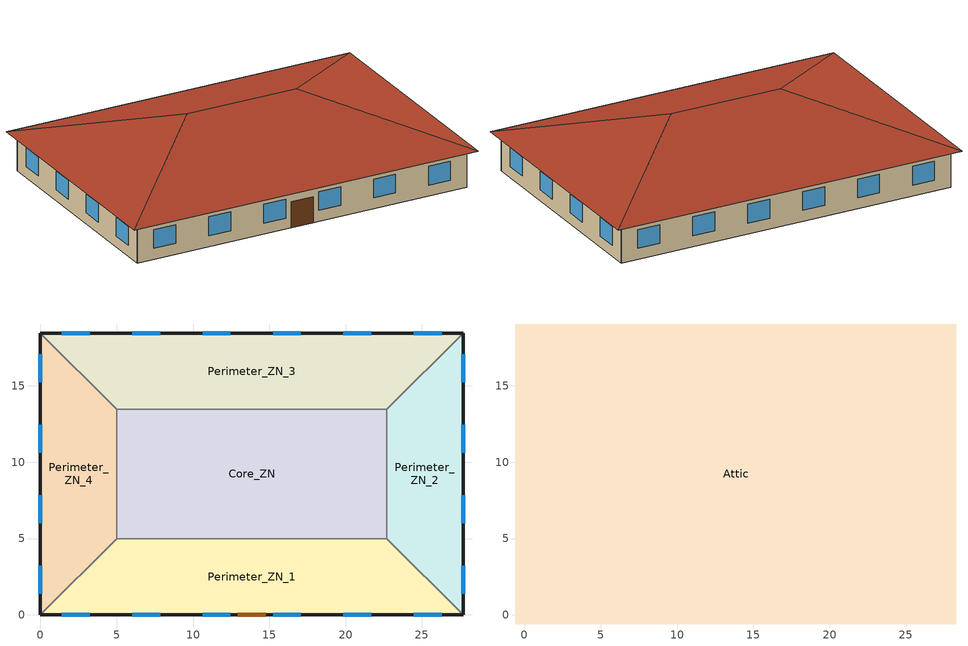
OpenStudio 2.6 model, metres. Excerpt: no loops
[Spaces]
Perimeter_ZN_1
 floor ground: 22.69,5 27.69,0 0,0 5,5 z0
 wall outside: 0,0 27.69,0 z0:3.05
 wall to Perimeter_ZN_4: 5,5 0,0 z0:3.05
 wall to Core_ZN: 22.69,5 5,5 z0:3.05
 wall to Perimeter_ZN_2: 27.69,0 22.69,5 z0:3.05
 window: 1.39,0 3.22,0 / 19.85,0 21.68,0 / 15.24,0 17.07,0 / 6.01,0 7.84,0 / 10.62,0 12.45,0 / 24.47,0 26.3,0 z0.9:2.42
 door: 12.93,0 14.76,0 z0:2.13
Perimeter_ZN_2
 floor ground: 27.69,18.46 27.69,0 22.69,5 22.69,13.46 z0
 wall outside: 27.69,0 27.69,18.46 z0:3.05
 wall to Perimeter_ZN_3: 27.69,18.46 22.69,13.46 z0:3.05
 wall to Core_ZN: 22.69,13.46 22.69,5 z0:3.05
 window: 27.69,1.39 27.69,3.22 / 27.69,10.62 27.69,12.45 / 27.69,15.24 27.69,17.07 / 27.69,6.01 27.69,7.84 z0.9:2.42
Perimeter_ZN_3
 floor ground: 27.69,18.46 22.69,13.46 5,13.46 0,18.46 z0
 wall outside: 27.69,18.46 0,18.46 z0:3.05
 wall to Core_ZN: 5,13.46 22.69,13.46 z0:3.05
 wall to Perimeter_ZN_4: 0,18.46 5,13.46 z0:3.05
 window: 21.68,18.46 19.85,18.46 / 7.84,18.46 6.01,18.46 / 17.07,18.46 15.24,18.46 / 12.45,18.46 10.62,18.46 / 26.3,18.46 24.47,18.46 / 3.22,18.46 1.39,18.46 z0.9:2.42
Perimeter_ZN_4
 floor ground: 0,18.46 5,13.46 5,5 0,0 z0
 wall outside: 0,18.46 0,0 z0:3.05
 wall to Core_ZN: 5,5 5,13.46 z0:3.05
 window: 0,3.22 0,1.39 / 0,12.45 0,10.62 / 0,7.84 0,6.01 / 0,17.07 0,15.24 z0.9:2.42
Core_ZN
 floor ground: 22.69,13.46 22.69,5 5,5 5,13.46 z0
Attic
 floor outside: 28.29,19.06 27.69,18.46 0,18.46 -0.6,19.06 z3.05; -0.6,19.06 0,18.46 0,0 -0.6,-0.6 z3.05; 28.29,19.06 28.29,-0.6 27.69,0 27.69,18.46 z3.05; 27.69,0 28.29,-0.6 -0.6,-0.6 0,0 z3.05
 floor to Perimeter_ZN_4: 0,18.46 5,13.46 5,5 0,0 z3.05
 floor to Perimeter_ZN_1: 22.69,5 27.69,0 0,0 5,5 z3.05
 floor to Perimeter_ZN_2: 27.69,18.46 27.69,0 22.69,5 22.69,13.46 z3.05
 floor to Core_ZN: 22.69,13.46 22.69,5 5,5 5,13.46 z3.05
 floor to Perimeter_ZN_3: 27.69,18.46 22.69,13.46 5,13.46 0,18.46 z3.05
 roof outside: 18.46,9.23,6.33 28.29,-0.6,3.05 28.29,19.06,3.05; 18.46,9.23,6.33 28.29,19.06,3.05 -0.6,19.06,3.05 9.23,9.23,6.33; 9.23,9.23,6.33 -0.6,-0.6,3.05 28.29,-0.6,3.05 18.46,9.23,6.33; 9.23,9.23,6.33 -0.6,19.06,3.05 -0.6,-0.6,3.05
[MaterialProperty:GlazingSpectralData] Wavelength 1 {micron}=0.3; Transmittance 1=0; Front Reflectance 1=0.04; Back Reflectance 1=0.04; Wavelength 2 {micron}=0.305; Transmittance 2=0; Front Reflectance 2=0.04; Back Reflectance 2=0.04; Wavelength 3 {micron}=0.31; Transmittance 3=0; Front Reflectance 3=0.04; Back Reflectance 3=0.04; Wavelength 4 {micron}=0.315; Transmittance 4=0; Front Reflectance 4=0.04; Back Reflectance 4=0.04; Wavelength 5 {micron}=0.32; Transmittance 5=0; Front Reflectance 5=0.04; Back Reflectance 5=0.04; Wavelength 6 {micron}=0.325; Front Reflectance 6=0.04; Back Reflectance 6=0.04; Wavelength 7 {micron}=0.33; Front Reflectance 7=0.04; Back Reflectance 7=0.04; Wavelength 8 {micron}=0.335; Front Reflectance 8=0.04; Back Reflectance 8=0.04; Wavelength 9 {micron}=0.34; Front Reflectance 9=0.04; Back Reflectance 9=0.04; Wavelength 10 {micron}=0.345; Front Reflectance 10=0.04; Back Reflectance 10=0.04; Wavelength 11 {micron}=0.35; Front Reflectance 11=0.04; Back Reflectance 11=0.04; Wavelength 12 {micron}=0.355; Front Reflectance 12=0.04; Back Reflectance 12=0.04; Wavelength 13 {micron}=0.36; Wavelength 14 {micron}=0.365; Wavelength 15 {micron}=0.37; Wavelength 16 {micron}=0.375; Wavelength 17 {micron}=0.38; Wavelength 18 {micron}=0.385; Wavelength 19 {micron}=0.39; Wavelength 20 {micron}=0.395; Wavelength 21 {micron}=0.4; Wavelength 22 {micron}=0.405; Wavelength 23 {micron}=0.41; Wavelength 24 {micron}=0.415; Wavelength 25 {micron}=0.42; Wavelength 26 {micron}=0.425; Wavelength 27 {micron}=0.43; Wavelength 28 {micron}=0.435; Wavelength 29 {micron}=0.44; Wavelength 30 {micron}=0.445; Wavelength 31 {micron}=0.45; Wavelength 32 {micron}=0.455; Wavelength 33 {micron}=0.46; Wavelength 34 {micron}=0.465; Wavelength 35 {micron}=0.47; Wavelength 36 {micron}=0.475; Wavelength 37 {micron}=0.48; Wavelength 38 {micron}=0.485; Wavelength 39 {micron}=0.49; Wavelength 40 {micron}=0.495; Wavelength 41 {micron}=0.5; Wavelength 42 {micron}=0.505; Wavelength 43 {micron}=0.51; Wavelength 44 {micron}=0.515; Wavelength 45 {micron}=0.52; Wavelength 46 {micron}=0.525; Wavelength 47 {micron}=0.53; Wavelength 48 {micron}=0.535; Wavelength 49 {micron}=0.54; Wavelength 50 {micron}=0.545; Wavelength 51 {micron}=0.55; Wavelength 52 {micron}=0.555; Wavelength 53 {micron}=0.56; Wavelength 54 {micron}=0.565; Wavelength 55 {micron}=0.57; Wavelength 56 {micron}=0.575; Wavelength 57 {micron}=0.58; Wavelength 58 {micron}=0.585; Wavelength 59 {micron}=0.59; Wavelength 60 {micron}=0.595; Wavelength 61 {micron}=0.6; Wavelength 62 {micron}=0.605; Wavelength 63 {micron}=0.61; Wavelength 64 {micron}=0.615; Wavelength 65 {micron}=0.62; Wavelength 66 {micron}=0.625; Wavelength 67 {micron}=0.63; Wavelength 68 {micron}=0.635; Wavelength 69 {micron}=0.64; Wavelength 70 {micron}=0.645; Wavelength 71 {micron}=0.65; Wavelength 72 {micron}=0.655; Wavelength 73 {micron}=0.66; Wavelength 74 {micron}=0.665; Wavelength 75 {micron}=0.67; Wavelength 76 {micron}=0.675; Wavelength 77 {micron}=0.68; Wavelength 78 {micron}=0.685; Wavelength 79 {micron}=0.69; Wavelength 80 {micron}=0.695; Wavelength 81 {micron}=0.7; Wavelength 82 {micron}=0.705; Wavelength 83 {micron}=0.71; Wavelength 84 {micron}=0.715; Wavelength 85 {micron}=0.72; Wavelength 86 {micron}=0.725; Wavelength 87 {micron}=0.73; Wavelength 88 {micron}=0.735; Wavelength 89 {micron}=0.74; Wavelength 90 {micron}=0.745; Wavelength 91 {micron}=0.75; Wavelength 92 {micron}=0.755; Wavelength 93 {micron}=0.76; Wavelength 94 {micron}=0.765; Wavelength 95 {micron}=0.77; Wavelength 96 {micron}=0.775; Wavelength 97 {micron}=0.78; Wavelength 98 {micron}=0.785; Wavelength 99 {micron}=0.79; Wavelength 100 {micron}=0.795; Wavelength 101 {micron}=0.8; Wavelength 102 {micron}=0.805; Wavelength 103 {micron}=0.81; Wavelength 104 {micron}=0.815; Wavelength 105 {micron}=0.82; Wavelength 106 {micron}=0.825; Wavelength 107 {micron}=0.83; Wavelength 108 {micron}=0.835; Wavelength 109 {micron}=0.84; Wavelength 110 {micron}=0.845; Wavelength 111 {micron}=0.85; Wavelength 112 {micron}=0.855; Wavelength 113 {micron}=0.86; Wavelength 114 {micron}=0.865; Wavelength 115 {micron}=0.87; Wavelength 116 {micron}=0.875; Wavelength 117 {micron}=0.88; Wavelength 118 {micron}=0.885; Wavelength 119 {micron}=0.89; Wavelength 120 {micron}=0.895; Wavelength 121 {micron}=0.9; Wavelength 122 {micron}=0.905; Wavelength 123 {micron}=0.91; Wavelength 124 {micron}=0.915; Wavelength 125 {micron}=0.92; Wavelength 126 {micron}=0.925; Wavelength 127 {micron}=0.93; Wavelength 128 {micron}=0.935; Wavelength 129 {micron}=0.94; Wavelength 130 {micron}=0.945; Wavelength 131 {micron}=0.95; Wavelength 132 {micron}=0.955; Wavelength 133 {micron}=0.96; Wavelength 134 {micron}=0.965; Wavelength 135 {micron}=0.97; Wavelength 136 {micron}=0.975; Wavelength 137 {micron}=0.98; Wavelength 138 {micron}=0.985; Wavelength 139 {micron}=0.99; Wavelength 140 {micron}=0.995; Wavelength 141 {micron}=1; Wavelength 142 {micron}=1.005; Wavelength 143 {micron}=1.01; Wavelength 144 {micron}=1.015; Wavelength 145 {micron}=1.02; Wavelength 146 {micron}=1.025; Wavelength 147 {micron}=1.03; Wavelength 148 {micron}=1.035; Wavelength 149 {micron}=1.04; Wavelength 150 {micron}=1.045; Wavelength 151 {micron}=1.05; Wavelength 152 {micron}=1.055; Wavelength 153 {micron}=1.06; Wavelength 154 {micron}=1.065; Wavelength 155 {micron}=1.07; Wavelength 156 {micron}=1.075; Wavelength 157 {micron}=1.08; Wavelength 158 {micron}=1.085; Wavelength 159 {micron}=1.09; Wavelength 160 {micron}=1.095; Wavelength 161 {micron}=1.1; Wavelength 162 {micron}=1.105; Wavelength 163 {micron}=1.11; Wavelength 164 {micron}=1.115; Wavelength 165 {micron}=1.12; Wavelength 166 {micron}=1.125; Wavelength 167 {micron}=1.13; Wavelength 168 {micron}=1.135; Wavelength 169 {micron}=1.14; Wavelength 170 {micron}=1.145; Transmittance 170=0.637; Front Reflectance 170=0.065; Back Reflectance 170=0.065; Wavelength 171 {micron}=1.15; Transmittance 171=0.634; Front Reflectance 171=0.065; Back Reflectance 171=0.065; Wavelength 172 {micron}=1.155; Transmittance 172=0.632; Front Reflectance 172=0.065; Back Reflectance 172=0.065; Wavelength 173 {micron}=1.16; Transmittance 173=0.632; Front Reflectance 173=0.065; Back Reflectance 173=0.065; Wavelength 174 {micron}=1.165; Transmittance 174=0.631; Front Reflectance 174=0.065; Back Reflectance 174=0.065; Wavelength 175 {micron}=1.17; Transmittance 175=0.627; Front Reflectance 175=0.065; Back Reflectance 175=0.065; Wavelength 176 {micron}=1.175; Transmittance 176=0.624; Front Reflectance 176=0.065; Back Reflectance 176=0.065; Wavelength 177 {micron}=1.18; Transmittance 177=0.618; Front Reflectance 177=0.065; Back Reflectance 177=0.065; Wavelength 178 {micron}=1.185; Transmittance 178=0.611; Front Reflectance 178=0.064; Back Reflectance 178=0.064; Wavelength 179 {micron}=1.19; Transmittance 179=0.601; Front Reflectance 179=0.064; Back Reflectance 179=0.064; Wavelength 180 {micron}=1.195; Transmittance 180=0.6; Front Reflectance 180=0.064; Back Reflectance 180=0.064; Wavelength 181 {micron}=1.2; Transmittance 181=0.605; Front Reflectance 181=0.064; Back Reflectance 181=0.064; Wavelength 182 {micron}=1.205; Transmittance 182=0.611; Front Reflectance 182=0.064; Back Reflectance 182=0.064; Wavelength 183 {micron}=1.21; Transmittance 183=0.619; Front Reflectance 183=0.065; Back Reflectance 183=0.065; Wavelength 184 {micron}=1.215; Transmittance 184=0.625; Front Reflectance 184=0.065; Back Reflectance 184=0.065; Wavelength 185 {micron}=1.22; Transmittance 185=0.634; Front Reflectance 185=0.065; Back Reflectance 185=0.065; Wavelength 186 {micron}=1.225; Transmittance 186=0.64; Front Reflectance 186=0.066; Back Reflectance 186=0.066; Wavelength 187 {micron}=1.23; Transmittance 187=0.644; Front Reflectance 187=0.066; Back Reflectance 187=0.066; Wavelength 188 {micron}=1.235; Transmittance 188=0.647; Front Reflectance 188=0.066; Back Reflectance 188=0.066; Wavelength 189 {micron}=1.24; Transmittance 189=0.65; Front Reflectance 189=0.066; Back Reflectance 189=0.066; Wavelength 190 {micron}=1.245; Transmittance 190=0.653; Front Reflectance 190=0.066; Back Reflectance 190=0.066; Wavelength 191 {micron}=1.25; Transmittance 191=0.656; Front Reflectance 191=0.066; Back Reflectance 191=0.066; Wavelength 192 {micron}=1.255; Transmittance 192=0.658; Front Reflectance 192=0.066; Back Reflectance 192=0.066; Wavelength 193 {micron}=1.26; Transmittance 193=0.661; Front Reflectance 193=0.066; Back Reflectance 193=0.066; Wavelength 194 {micron}=1.265; Transmittance 194=0.662; Front Reflectance 194=0.066; Back Reflectance 194=0.066; Wavelength 195 {micron}=1.27; Transmittance 195=0.667; Front Reflectance 195=0.067; Back Reflectance 195=0.067; Wavelength 196 {micron}=1.275; Transmittance 196=0.668; Front Reflectance 196=0.067; Back Reflectance 196=0.067; Wavelength 197 {micron}=1.28; Transmittance 197=0.671; Front Reflectance 197=0.067; Back Reflectance 197=0.067; Wavelength 198 {micron}=1.285; Transmittance 198=0.675; Front Reflectance 198=0.067; Back Reflectance 198=0.067; Wavelength 199 {micron}=1.29; Transmittance 199=0.678; Front Reflectance 199=0.067; Back Reflectance 199=0.067; Wavelength 200 {micron}=1.295; Transmittance 200=0.679; Front Reflectance 200=0.067; Back Reflectance 200=0.067; Wavelength 201 {micron}=1.3; Transmittance 201=0.682; Front Reflectance 201=0.067; Back Reflectance 201=0.067; Wavelength 202 {micron}=1.305; Transmittance 202=0.684; Front Reflectance 202=0.067; Back Reflectance 202=0.067; Wavelength 203 {micron}=1.31; Transmittance 203=0.687; Front Reflectance 203=0.067; Back Reflectance 203=0.067; Wavelength 204 {micron}=1.315; Transmittance 204=0.689; Front Reflectance 204=0.068; Back Reflectance 204=0.068; Wavelength 205 {micron}=1.32; Transmittance 205=0.692; Front Reflectance 205=0.068; Back Reflectance 205=0.068; Wavelength 206 {micron}=1.325; Transmittance 206=0.693; Front Reflectance 206=0.068; Back Reflectance 206=0.068; Wavelength 207 {micron}=1.33; Transmittance 207=0.695; Front Reflectance 207=0.068; Back Reflectance 207=0.068; Wavelength 208 {micron}=1.335; Transmittance 208=0.697; Front Reflectance 208=0.068; Back Reflectance 208=0.068; Wavelength 209 {micron}=1.34; Transmittance 209=0.698; Front Reflectance 209=0.068; Back Reflectance 209=0.068; Wavelength 210 {micron}=1.345; Transmittance 210=0.698; Front Reflectance 210=0.068; Back Reflectance 210=0.068; Wavelength 211 {micron}=1.35; Transmittance 211=0.698; Front Reflectance 211=0.068; Back Reflectance 211=0.068; Wavelength 212 {micron}=1.355; Transmittance 212=0.695; Front Reflectance 212=0.068; Back Reflectance 212=0.068; Wavelength 213 {micron}=1.36; Transmittance 213=0.692; Front Reflectance 213=0.068; Back Reflectance 213=0.068; Wavelength 214 {micron}=1.365; Transmittance 214=0.692; Front Reflectance 214=0.068; Back Reflectance 214=0.068; Wavelength 215 {micron}=1.37; Transmittance 215=0.687; Front Reflectance 215=0.067; Back Reflectance 215=0.067; Wavelength 216 {micron}=1.375; Transmittance 216=0.682; Front Reflectance 216=0.067; Back Reflectance 216=0.067; Wavelength 217 {micron}=1.38; Transmittance 217=0.676; Front Reflectance 217=0.067; Back Reflectance 217=0.067; Wavelength 218 {micron}=1.385; Transmittance 218=0.678; Front Reflectance 218=0.067; Back Reflectance 218=0.067; Wavelength 219 {micron}=1.39; Transmittance 219=0.676; Front Reflectance 219=0.067; Back Reflectance 219=0.067; Wavelength 220 {micron}=1.395; Transmittance 220=0.675; Front Reflectance 220=0.067; Back Reflectance 220=0.067; Wavelength 221 {micron}=1.4; Transmittance 221=0.676; Front Reflectance 221=0.067; Back Reflectance 221=0.067; Wavelength 222 {micron}=1.405; Transmittance 222=0.675; Front Reflectance 222=0.067; Back Reflectance 222=0.067; Wavelength 223 {micron}=1.41; Transmittance 223=0.671; Front Reflectance 223=0.067; Back Reflectance 223=0.067; Wavelength 224 {micron}=1.415; Transmittance 224=0.67; Front Reflectance 224=0.067; Back Reflectance 224=0.067; Wavelength 225 {micron}=1.42; Transmittance 225=0.673; Front Reflectance 225=0.067; Back Reflectance 225=0.067; Wavelength 226 {micron}=1.425; Transmittance 226=0.671; Front Reflectance 226=0.067; Back Reflectance 226=0.067; Wavelength 227 {micron}=1.43; Transmittance 227=0.668; Front Reflectance 227=0.067; Back Reflectance 227=0.067; Wavelength 228 {micron}=1.435; Transmittance 228=0.67; Front Reflectance 228=0.067; Back Reflectance 228=0.067; Wavelength 229 {micron}=1.44; Transmittance 229=0.67; Front Reflectance 229=0.067; Back Reflectance 229=0.067; Wavelength 230 {micron}=1.445; Transmittance 230=0.668; Front Reflectance 230=0.067; Back Reflectance 230=0.067; Wavelength 231 {micron}=1.45; Transmittance 231=0.67; Front Reflectance 231=0.067; Back Reflectance 231=0.067; Wavelength 232 {micron}=1.455; Transmittance 232=0.67; Front Reflectance 232=0.067; Back Reflectance 232=0.067; Wavelength 233 {micron}=1.46; Transmittance 233=0.673; Front Reflectance 233=0.067; Back Reflectance 233=0.067; Wavelength 234 {micron}=1.465; Transmittance 234=0.676; Front Reflectance 234=0.067; Back Reflectance 234=0.067; Wavelength 235 {micron}=1.47; Transmittance 235=0.681; Front Reflectance 235=0.067; Back Reflectance 235=0.067; Wavelength 236 {micron}=1.475; Transmittance 236=0.684; Front Reflectance 236=0.067; Back Reflectance 236=0.067; Wavelength 237 {micron}=1.48; Transmittance 237=0.689; Front Reflectance 237=0.068; Back Reflectance 237=0.068; Wavelength 238 {micron}=1.485; Transmittance 238=0.69; Front Reflectance 238=0.068; Back Reflectance 238=0.068; Wavelength 239 {micron}=1.49; Transmittance 239=0.695; Front Reflectance 239=0.068; Back Reflectance 239=0.068; Wavelength 240 {micron}=1.495; Transmittance 240=0.698; Front Reflectance 240=0.068; Back Reflectance 240=0.068; Wavelength 241 {micron}=1.5; Transmittance 241=0.703; Front Reflectance 241=0.068; Back Reflectance 241=0.068; Wavelength 242 {micron}=1.505; Transmittance 242=0.706; Front Reflectance 242=0.068; Back Reflectance 242=0.068; Wavelength 243 {micron}=1.51; Transmittance 243=0.711; Front Reflectance 243=0.068; Back Reflectance 243=0.068; Wavelength 244 {micron}=1.515; Transmittance 244=0.714; Front Reflectance 244=0.069; Back Reflectance 244=0.069; Wavelength 245 {micron}=1.52; Transmittance 245=0.718; Front Reflectance 245=0.069; Back Reflectance 245=0.069; Wavelength 246 {micron}=1.525; Transmittance 246=0.719; Front Reflectance 246=0.069; Back Reflectance 246=0.069; Wavelength 247 {micron}=1.53; Transmittance 247=0.724; Front Reflectance 247=0.069; Back Reflectance 247=0.069; Wavelength 248 {micron}=1.535; Transmittance 248=0.724; Front Reflectance 248=0.069; Back Reflectance 248=0.069; Wavelength 249 {micron}=1.54; Transmittance 249=0.728; Front Reflectance 249=0.069; Back Reflectance 249=0.069; Wavelength 250 {micron}=1.545; Transmittance 250=0.728; Front Reflectance 250=0.069; Back Reflectance 250=0.069; Wavelength 251 {micron}=1.55; Transmittance 251=0.728; Front Reflectance 251=0.069; Back Reflectance 251=0.069; Wavelength 252 {micron}=1.555; Transmittance 252=0.728; Front Reflectance 252=0.069; Back Reflectance 252=0.069; Wavelength 253 {micron}=1.56; Transmittance 253=0.728; Front Reflectance 253=0.069; Back Reflectance 253=0.069; Wavelength 254 {micron}=1.565; Transmittance 254=0.728; Front Reflectance 254=0.069; Back Reflectance 254=0.069; Wavelength 255 {micron}=1.57; Transmittance 255=0.728; Front Reflectance 255=0.069; Back Reflectance 255=0.069; Wavelength 256 {micron}=1.575; Transmittance 256=0.728; Front Reflectance 256=0.069; Back Reflectance 256=0.069; Wavelength 257 {micron}=1.58; Transmittance 257=0.729; Front Reflectance 257=0.069; Back Reflectance 257=0.069; Wavelength 258 {micron}=1.585; Transmittance 258=0.731; Front Reflectance 258=0.069; Back Reflectance 258=0.069; Wavelength 259 {micron}=1.59; Transmittance 259=0.733; Front Reflectance 259=0.069; Back Reflectance 259=0.069; Wavelength 260 {micron}=1.595; Transmittance 260=0.735; Front Reflectance 260=0.069; Back Reflectance 260=0.069; Wavelength 261 {micron}=1.6; Transmittance 261=0.736; Front Reflectance 261=0.069; Back Reflectance 261=0.069; Wavelength 262 {micron}=1.605; Transmittance 262=0.738; Front Reflectance 262=0.07; Back Reflectance 262=0.07; Wavelength 263 {micron}=1.61; Transmittance 263=0.74; Front Reflectance 263=0.07; Back Reflectance 263=0.07; Wavelength 264 {micron}=1.615; Transmittance 264=0.741; Front Reflectance 264=0.07; Back Reflectance 264=0.07; Wavelength 265 {micron}=1.62; Transmittance 265=0.741; Front Reflectance 265=0.07; Back Reflectance 265=0.07; Wavelength 266 {micron}=1.625; Transmittance 266=0.741; Front Reflectance 266=0.07; Back Reflectance 266=0.07; Wavelength 267 {micron}=1.63; Transmittance 267=0.741; Front Reflectance 267=0.07; Back Reflectance 267=0.07; Wavelength 268 {micron}=1.635; Transmittance 268=0.741; Front Reflectance 268=0.07; Back Reflectance 268=0.07; Wavelength 269 {micron}=1.64; Transmittance 269=0.741; Front Reflectance 269=0.07; Back Reflectance 269=0.07; Wavelength 270 {micron}=1.645; Transmittance 270=0.743; Front Reflectance 270=0.07; Back Reflectance 270=0.07; Wavelength 271 {micron}=1.65; Transmittance 271=0.741; Front Reflectance 271=0.07; Back Reflectance 271=0.07; Wavelength 272 {micron}=1.655; Transmittance 272=0.74; Front Reflectance 272=0.07; Back Reflectance 272=0.07; Wavelength 273 {micron}=1.66; Transmittance 273=0.736; Front Reflectance 273=0.069; Back Reflectance 273=0.069; Wavelength 274 {micron}=1.665; Transmittance 274=0.735; Front Reflectance 274=0.069; Back Reflectance 274=0.069; Wavelength 275 {micron}=1.67; Transmittance 275=0.724; Front Reflectance 275=0.069; Back Reflectance 275=0.069; Wavelength 276 {micron}=1.675; Transmittance 276=0.716; Front Reflectance 276=0.069; Back Reflectance 276=0.069; Wavelength 277 {micron}=1.68; Transmittance 277=0.698; Front Reflectance 277=0.068; Back Reflectance 277=0.068; Wavelength 278 {micron}=1.685; Transmittance 278=0.673; Front Reflectance 278=0.067; Back Reflectance 278=0.067; Wavelength 279 {micron}=1.69; Transmittance 279=0.608; Front Reflectance 279=0.064; Back Reflectance 279=0.064; Wavelength 280 {micron}=1.695; Transmittance 280=0.574; Front Reflectance 280=0.063; Back Reflectance 280=0.063; Wavelength 281 {micron}=1.7; Transmittance 281=0.521; Front Reflectance 281=0.061; Back Reflectance 281=0.061; Wavelength 282 {micron}=1.705; Transmittance 282=0.493; Front Reflectance 282=0.06; Back Reflectance 282=0.06; Wavelength 283 {micron}=1.71; Transmittance 283=0.499; Front Reflectance 283=0.06; Back Reflectance 283=0.06; Wavelength 284 {micron}=1.715; Transmittance 284=0.507; Front Reflectance 284=0.06; Back Reflectance 284=0.06; Wavelength 285 {micron}=1.72; Transmittance 285=0.512; Front Reflectance 285=0.06; Back Reflectance 285=0.06; Wavelength 286 {micron}=1.725; Transmittance 286=0.526; Front Reflectance 286=0.061; Back Reflectance 286=0.061; Wavelength 287 {micron}=1.73; Transmittance 287=0.548; Front Reflectance 287=0.062; Back Reflectance 287=0.062; Wavelength 288 {micron}=1.735; Transmittance 288=0.546; Front Reflectance 288=0.062; Back Reflectance 288=0.062; Wavelength 289 {micron}=1.74; Transmittance 289=0.533; Front Reflectance 289=0.061; Back Reflectance 289=0.061; Wavelength 290 {micron}=1.745; Transmittance 290=0.527; Front Reflectance 290=0.061; Back Reflectance 290=0.061; Wavelength 291 {micron}=1.75; Transmittance 291=0.522; Front Reflectance 291=0.061; Back Reflectance 291=0.061; Wavelength 292 {micron}=1.755; Transmittance 292=0.53; Front Reflectance 292=0.061; Back Reflectance 292=0.061; Wavelength 293 {micron}=1.76; Transmittance 293=0.552; Front Reflectance 293=0.062; Back Reflectance 293=0.062; Wavelength 294 {micron}=1.765; Transmittance 294=0.568; Front Reflectance 294=0.063; Back Reflectance 294=0.063; Wavelength 295 {micron}=1.77; Transmittance 295=0.589; Front Reflectance 295=0.064; Back Reflectance 295=0.064; Wavelength 296 {micron}=1.775; Transmittance 296=0.6; Front Reflectance 296=0.064; Back Reflectance 296=0.064; Wavelength 297 {micron}=1.78; Transmittance 297=0.619; Front Reflectance 297=0.065; Back Reflectance 297=0.065; Wavelength 298 {micron}=1.785; Transmittance 298=0.625; Front Reflectance 298=0.065; Back Reflectance 298=0.065; Wavelength 299 {micron}=1.79; Transmittance 299=0.63; Front Reflectance 299=0.065; Back Reflectance 299=0.065; Wavelength 300 {micron}=1.795; Transmittance 300=0.632; Front Reflectance 300=0.065; Back Reflectance 300=0.065; Wavelength 301 {micron}=1.8; Transmittance 301=0.635; Front Reflectance 301=0.065; Back Reflectance 301=0.065; Wavelength 302 {micron}=1.805; Transmittance 302=0.637; Front Reflectance 302=0.065; Back Reflectance 302=0.065; Wavelength 303 {micron}=1.81; Transmittance 303=0.638; Front Reflectance 303=0.066; Back Reflectance 303=0.066; Wavelength 304 {micron}=1.815; Transmittance 304=0.638; Front Reflectance 304=0.066; Back Reflectance 304=0.066; Wavelength 305 {micron}=1.82; Transmittance 305=0.638; Front Reflectance 305=0.066; Back Reflectance 305=0.066; Wavelength 306 {micron}=1.825; Transmittance 306=0.64; Front Reflectance 306=0.066; Back Reflectance 306=0.066; Wavelength 307 {micron}=1.83; Transmittance 307=0.646; Front Reflectance 307=0.066; Back Reflectance 307=0.066; Wavelength 308 {micron}=1.835; Transmittance 308=0.649; Front Reflectance 308=0.066; Back Reflectance 308=0.066; Wavelength 309 {micron}=1.84; Transmittance 309=0.656; Front Reflectance 309=0.066; Back Reflectance 309=0.066; Wavelength 310 {micron}=1.845; Transmittance 310=0.658; Front Reflectance 310=0.066; Back Reflectance 310=0.066; Wavelength 311 {micron}=1.85; Transmittance 311=0.667; Front Reflectance 311=0.067; Back Reflectance 311=0.067; Wavelength 312 {micron}=1.855; Transmittance 312=0.673; Front Reflectance 312=0.067; Back Reflectance 312=0.067; Wavelength 313 {micron}=1.86; Transmittance 313=0.681; Front Reflectance 313=0.067; Back Reflectance 313=0.067; Wavelength 314 {micron}=1.865; Transmittance 314=0.681; Front Reflectance 314=0.067; Back Reflectance 314=0.067; Wavelength 315 {micron}=1.87; Transmittance 315=0.684; Front Reflectance 315=0.067; Back Reflectance 315=0.067; Wavelength 316 {micron}=1.875; Transmittance 316=0.687; Front Reflectance 316=0.067; Back Reflectance 316=0.067; Wavelength 317 {micron}=1.88; Transmittance 317=0.687; Front Reflectance 317=0.067; Back Reflectance 317=0.067; Wavelength 318 {micron}=1.885; Transmittance 318=0.685; Front Reflectance 318=0.067; Back Reflectance 318=0.067; Wavelength 319 {micron}=1.89; Transmittance 319=0.685; Front Reflectance 319=0.067; Back Reflectance 319=0.067; Wavelength 320 {micron}=1.895; Transmittance 320=0.685; Front Reflectance 320=0.067; Back Reflectance 320=0.067; Wavelength 321 {micron}=1.9; Transmittance 321=0.689; Front Reflectance 321=0.068; Back Reflectance 321=0.068; Wavelength 322 {micron}=1.905; Transmittance 322=0.682; Front Reflectance 322=0.067; Back Reflectance 322=0.067; Wavelength 323 {micron}=1.91; Transmittance 323=0.682; Front Reflectance 323=0.067; Back Reflectance 323=0.067; Wavelength 324 {micron}=1.915; Transmittance 324=0.679; Front Reflectance 324=0.067; Back Reflectance 324=0.067; Wavelength 325 {micron}=1.92; Transmittance 325=0.681; Front Reflectance 325=0.067; Back Reflectance 325=0.067; Wavelength 326 {micron}=1.925; Transmittance 326=0.678; Front Reflectance 326=0.067; Back Reflectance 326=0.067; Wavelength 327 {micron}=1.93; Transmittance 327=0.679; Front Reflectance 327=0.067; Back Reflectance 327=0.067; Wavelength 328 {micron}=1.935; Transmittance 328=0.679; Front Reflectance 328=0.067; Back Reflectance 328=0.067; Wavelength 329 {micron}=1.94; Transmittance 329=0.679; Front Reflectance 329=0.067; Back Reflectance 329=0.067; Wavelength 330 {micron}=1.945; Transmittance 330=0.681; Front Reflectance 330=0.067; Back Reflectance 330=0.067; Wavelength 331 {micron}=1.95; Transmittance 331=0.684; Front Reflectance 331=0.067; Back Reflectance 331=0.067; Wavelength 332 {micron}=1.955; Transmittance 332=0.685; Front Reflectance 332=0.067; Back Reflectance 332=0.067; Wavelength 333 {micron}=1.96; Transmittance 333=0.687; Front Reflectance 333=0.067; Back Reflectance 333=0.067; Wavelength 334 {micron}=1.965; Transmittance 334=0.685; Front Reflectance 334=0.067; Back Reflectance 334=0.067; Wavelength 335 {micron}=1.97; Transmittance 335=0.685; Front Reflectance 335=0.067; Back Reflectance 335=0.067; Wavelength 336 {micron}=1.975; Transmittance 336=0.687; Front Reflectance 336=0.067; Back Reflectance 336=0.067; Wavelength 337 {micron}=1.98; Transmittance 337=0.684; Front Reflectance 337=0.067; Back Reflectance 337=0.067; Wavelength 338 {micron}=1.985; Transmittance 338=0.684; Front Reflectance 338=0.067; Back Reflectance 338=0.067; Wavelength 339 {micron}=1.99; Transmittance 339=0.682; Front Reflectance 339=0.067; Back Reflectance 339=0.067; Wavelength 340 {micron}=1.995; Transmittance 340=0.681; Front Reflectance 340=0.067; Back Reflectance 340=0.067; Wavelength 341 {micron}=2; Transmittance 341=0.678; Front Reflectance 341=0.067; Back Reflectance 341=0.067; Wavelength 342 {micron}=2.005; Transmittance 342=0.673; Front Reflectance 342=0.067; Back Reflectance 342=0.067; Wavelength 343 {micron}=2.01; Transmittance 343=0.662; Front Reflectance 343=0.066; Back Reflectance 343=0.066; Wavelength 344 {micron}=2.015; Transmittance 344=0.655; Front Reflectance 344=0.066; Back Reflectance 344=0.066; Wavelength 345 {micron}=2.02; Transmittance 345=0.646; Front Reflectance 345=0.066; Back Reflectance 345=0.066; Wavelength 346 {micron}=2.025; Transmittance 346=0.638; Front Reflectance 346=0.066; Back Reflectance 346=0.066; Wavelength 347 {micron}=2.03; Transmittance 347=0.63; Front Reflectance 347=0.065; Back Reflectance 347=0.065; Wavelength 348 {micron}=2.035; Transmittance 348=0.622; Front Reflectance 348=0.065; Back Reflectance 348=0.065; Wavelength 349 {micron}=2.04; Transmittance 349=0.614; Front Reflectance 349=0.065; Back Reflectance 349=0.065; Wavelength 350 {micron}=2.045; Transmittance 350=0.608; Front Reflectance 350=0.064; Back Reflectance 350=0.064; Wavelength 351 {micron}=2.05; Transmittance 351=0.598; Front Reflectance 351=0.064; Back Reflectance 351=0.064; Wavelength 352 {micron}=2.055; Transmittance 352=0.593; Front Reflectance 352=0.064; Back Reflectance 352=0.064; Wavelength 353 {micron}=2.06; Transmittance 353=0.582; Front Reflectance 353=0.063; Back Reflectance 353=0.063; Wavelength 354 {micron}=2.065; Transmittance 354=0.575; Front Reflectance 354=0.063; Back Reflectance 354=0.063; Wavelength 355 {micron}=2.07; Transmittance 355=0.569; Front Reflectance 355=0.063; Back Reflectance 355=0.063; Wavelength 356 {micron}=2.075; Transmittance 356=0.568; Front Reflectance 356=0.063; Back Reflectance 356=0.063; Wavelength 357 {micron}=2.08; Transmittance 357=0.565; Front Reflectance 357=0.063; Back Reflectance 357=0.063; Wavelength 358 {micron}=2.085; Transmittance 358=0.565; Front Reflectance 358=0.063; Back Reflectance 358=0.063; Wavelength 359 {micron}=2.09; Transmittance 359=0.566; Front Reflectance 359=0.063; Back Reflectance 359=0.063; Wavelength 360 {micron}=2.095; Transmittance 360=0.566; Front Reflectance 360=0.063; Back Reflectance 360=0.063; Wavelength 361 {micron}=2.1; Transmittance 361=0.57; Front Reflectance 361=0.063; Back Reflectance 361=0.063; Wavelength 362 {micron}=2.105; Transmittance 362=0.571; Front Reflectance 362=0.063; Back Reflectance 362=0.063; Wavelength 363 {micron}=2.11; Transmittance 363=0.575; Front Reflectance 363=0.063; Back Reflectance 363=0.063; Wavelength 364 {micron}=2.115; Transmittance 364=0.577; Front Reflectance 364=0.063; Back Reflectance 364=0.063; Wavelength 365 {micron}=2.12; Transmittance 365=0.581; Front Reflectance 365=0.063; Back Reflectance 365=0.063; Wavelength 366 {micron}=2.125; Transmittance 366=0.582; Front Reflectance 366=0.063; Back Reflectance 366=0.063; Wavelength 367 {micron}=2.13; Transmittance 367=0.582; Front Reflectance 367=0.063; Back Reflectance 367=0.063; Wavelength 368 {micron}=2.135; Transmittance 368=0.581; Front Reflectance 368=0.063; Back Reflectance 368=0.063; Wavelength 369 {micron}=2.14; Transmittance 369=0.582; Front Reflectance 369=0.063; Back Reflectance 369=0.063; Wavelength 370 {micron}=2.145; Transmittance 370=0.583; Front Reflectance 370=0.063; Back Reflectance 370=0.063; Wavelength 371 {micron}=2.15; Transmittance 371=0.586; Front Reflectance 371=0.063; Back Reflectance 371=0.063; Wavelength 372 {micron}=2.155; Transmittance 372=0.585; Front Reflectance 372=0.063; Back Reflectance 372=0.063; Wavelength 373 {micron}=2.16; Transmittance 373=0.585; Front Reflectance 373=0.063; Back Reflectance 373=0.063; Wavelength 374 {micron}=2.165; Transmittance 374=0.585; Front Reflectance 374=0.063; Back Reflectance 374=0.063; Wavelength 375 {micron}=2.17; Transmittance 375=0.585; Front Reflectance 375=0.063; Back Reflectance 375=0.063; Wavelength 376 {micron}=2.175; Transmittance 376=0.585; Front Reflectance 376=0.063; Back Reflectance 376=0.063; Wavelength 377 {micron}=2.18; Transmittance 377=0.583; Front Reflectance 377=0.063; Back Reflectance 377=0.063; Wavelength 378 {micron}=2.185; Transmittance 378=0.581; Front Reflectance 378=0.063; Back Reflectance 378=0.063; Wavelength 379 {micron}=2.19; Transmittance 379=0.573; Front Reflectance 379=0.063; Back Reflectance 379=0.063; Wavelength 380 {micron}=2.195; Transmittance 380=0.569; Front Reflectance 380=0.063; Back Reflectance 380=0.063; Wavelength 381 {micron}=2.2; Transmittance 381=0.56; Front Reflectance 381=0.062; Back Reflectance 381=0.062; Wavelength 382 {micron}=2.205; Transmittance 382=0.556; Front Reflectance 382=0.062; Back Reflectance 382=0.062; Wavelength 383 {micron}=2.21; Transmittance 383=0.551; Front Reflectance 383=0.062; Back Reflectance 383=0.062; Wavelength 384 {micron}=2.215; Transmittance 384=0.545; Front Reflectance 384=0.062; Back Reflectance 384=0.062; Wavelength 385 {micron}=2.22; Transmittance 385=0.532; Front Reflectance 385=0.061; Back Reflectance 385=0.061; Wavelength 386 {micron}=2.225; Transmittance 386=0.521; Front Reflectance 386=0.061; Back Reflectance 386=0.061; Wavelength 387 {micron}=2.23; Transmittance 387=0.505; Front Reflectance 387=0.06; Back Reflectance 387=0.06; Wavelength 388 {micron}=2.235; Transmittance 388=0.486; Front Reflectance 388=0.059; Back Reflectance 388=0.059; Wavelength 389 {micron}=2.24; Transmittance 389=0.456; Front Reflectance 389=0.058; Back Reflectance 389=0.058; Wavelength 390 {micron}=2.245; Transmittance 390=0.429; Front Reflectance 390=0.057; Back Reflectance 390=0.057; Wavelength 391 {micron}=2.25; Transmittance 391=0.375; Front Reflectance 391=0.055; Back Reflectance 391=0.055; Wavelength 392 {micron}=2.255; Transmittance 392=0.33; Front Reflectance 392=0.053; Back Reflectance 392=0.053; Wavelength 393 {micron}=2.26; Transmittance 393=0.263; Front Reflectance 393=0.051; Back Reflectance 393=0.051; Wavelength 394 {micron}=2.265; Transmittance 394=0.22; Front Reflectance 394=0.049; Back Reflectance 394=0.049; Wavelength 395 {micron}=2.27; Transmittance 395=0.167; Front Reflectance 395=0.047; Back Reflectance 395=0.047; Wavelength 396 {micron}=2.275; Transmittance 396=0.142; Front Reflectance 396=0.046; Back Reflectance 396=0.046; Wavelength 397 {micron}=2.28; Transmittance 397=0.111; Front Reflectance 397=0.044; Back Reflectance 397=0.044; Wavelength 398 {micron}=2.285; Transmittance 398=0.093; Front Reflectance 398=0.044; Back Reflectance 398=0.044; Wavelength 399 {micron}=2.29; Transmittance 399=0.076; Front Reflectance 399=0.043; Back Reflectance 399=0.043; Wavelength 400 {micron}=2.295; Transmittance 400=0.063; Front Reflectance 400=0.043; Back Reflectance 400=0.043; Wavelength 401 {micron}=2.3; Transmittance 401=0.052; Front Reflectance 401=0.042; Back Reflectance 401=0.042; Wavelength 402 {micron}=2.305; Transmittance 402=0.049; Front Reflectance 402=0.042; Back Reflectance 402=0.042; Wavelength 403 {micron}=2.31; Transmittance 403=0.057; Front Reflectance 403=0.042; Back Reflectance 403=0.042; Wavelength 404 {micron}=2.315; Transmittance 404=0.068; Front Reflectance 404=0.043; Back Reflectance 404=0.043; Wavelength 405 {micron}=2.32; Transmittance 405=0.084; Front Reflectance 405=0.043; Back Reflectance 405=0.043; Wavelength 406 {micron}=2.325; Transmittance 406=0.089; Front Reflectance 406=0.044; Back Reflectance 406=0.044; Wavelength 407 {micron}=2.33; Transmittance 407=0.097; Front Reflectance 407=0.044; Back Reflectance 407=0.044; Wavelength 408 {micron}=2.335; Transmittance 408=0.099; Front Reflectance 408=0.044; Back Reflectance 408=0.044; Wavelength 409 {micron}=2.34; Transmittance 409=0.1; Front Reflectance 409=0.044; Back Reflectance 409=0.044; Wavelength 410 {micron}=2.345; Transmittance 410=0.1; Front Reflectance 410=0.044; Back Reflectance 410=0.044; Wavelength 411 {micron}=2.35; Transmittance 411=0.101; Front Reflectance 411=0.044; Back Reflectance 411=0.044; Wavelength 412 {micron}=2.355; Transmittance 412=0.11; Front Reflectance 412=0.044; Back Reflectance 412=0.044; Wavelength 413 {micron}=2.36; Transmittance 413=0.121; Front Reflectance 413=0.045; Back Reflectance 413=0.045; Wavelength 414 {micron}=2.365; Transmittance 414=0.125; Front Reflectance 414=0.045; Back Reflectance 414=0.045; Wavelength 415 {micron}=2.37; Transmittance 415=0.13; Front Reflectance 415=0.045; Back Reflectance 415=0.045; Wavelength 416 {micron}=2.375; Transmittance 416=0.132; Front Reflectance 416=0.045; Back Reflectance 416=0.045; Wavelength 417 {micron}=2.38; Transmittance 417=0.131; Front Reflectance 417=0.045; Back Reflectance 417=0.045; Wavelength 418 {micron}=2.385; Transmittance 418=0.131; Front Reflectance 418=0.045; Back Reflectance 418=0.045; Wavelength 419 {micron}=2.39; Transmittance 419=0.134; Front Reflectance 419=0.045; Back Reflectance 419=0.045; Wavelength 420 {micron}=2.395; Transmittance 420=0.138; Front Reflectance 420=0.046; Back Reflectance 420=0.046; Wavelength 421 {micron}=2.4; Transmittance 421=0.143; Front Reflectance 421=0.046; Back Reflectance 421=0.046; Wavelength 422 {micron}=2.405; Transmittance 422=0.148; Front Reflectance 422=0.046; Back Reflectance 422=0.046; Wavelength 423 {micron}=2.41; Transmittance 423=0.153; Front Reflectance 423=0.046; Back Reflectance 423=0.046; Wavelength 424 {micron}=2.415; Transmittance 424=0.152; Front Reflectance 424=0.046; Back Reflectance 424=0.046; Wavelength 425 {micron}=2.42; Transmittance 425=0.149; Front Reflectance 425=0.046; Back Reflectance 425=0.046; Wavelength 426 {micron}=2.425; Transmittance 426=0.144; Front Reflectance 426=0.046; Back Reflectance 426=0.046; Wavelength 427 {micron}=2.43; Transmittance 427=0.132; Front Reflectance 427=0.045; Back Reflectance 427=0.045; Wavelength 428 {micron}=2.435; Transmittance 428=0.128; Front Reflectance 428=0.045; Back Reflectance 428=0.045; Wavelength 429 {micron}=2.44; Transmittance 429=0.125; Front Reflectance 429=0.045; Back Reflectance 429=0.045; Wavelength 430 {micron}=2.445; Transmittance 430=0.124; Front Reflectance 430=0.045; Back Reflectance 430=0.045; Wavelength 431 {micron}=2.45; Transmittance 431=0.116; Front Reflectance 431=0.045; Back Reflectance 431=0.045; Wavelength 432 {micron}=2.455; Transmittance 432=0.113; Front Reflectance 432=0.045; Back Reflectance 432=0.045; Wavelength 433 {micron}=2.46; Transmittance 433=0.114; Front Reflectance 433=0.045; Back Reflectance 433=0.045; Wavelength 434 {micron}=2.465; Transmittance 434=0.117; Front Reflectance 434=0.045; Back Reflectance 434=0.045; Wavelength 435 {micron}=2.47; Transmittance 435=0.126; Front Reflectance 435=0.045; Back Reflectance 435=0.045; Wavelength 436 {micron}=2.475; Transmittance 436=0.128; Front Reflectance 436=0.045; Back Reflectance 436=0.045; Wavelength 437 {micron}=2.48; Transmittance 437=0.129; Front Reflectance 437=0.045; Back Reflectance 437=0.045; Wavelength 438 {micron}=2.485; Transmittance 438=0.135; Front Reflectance 438=0.045; Back Reflectance 438=0.045; Wavelength 439 {micron}=2.49; Transmittance 439=0.145; Front Reflectance 439=0.046; Back Reflectance 439=0.046; Wavelength 440 {micron}=2.495; Transmittance 440=0.15; Front Reflectance 440=0.046; Back Reflectance 440=0.046; Wavelength 441 {micron}=2.5; Transmittance 441=0.155; Front Reflectance 441=0.046; Back Reflectance 441=0.046
Name | Transmittance 6 | Transmittance 7 | Transmittance 8 | Transmittance 9 | Transmittance 10 | Transmittance 11 | Transmittance 12 | Transmittance 13 | Front Reflectance 13 | Back Reflectance 13 | Transmittance 14 | Front Reflectance 14 | Back Reflectance 14 | Transmittance 15 | Front Reflectance 15 | Back Reflectance 15 | Transmittance 16 | Front Reflectance 16 | Back Reflectance 16 | Transmittance 17 | Front Reflectance 17 | Back Reflectance 17 | Transmittance 18 | Front Reflectance 18 | Back Reflectance 18 | Transmittance 19 | Front Reflectance 19 | Back Reflectance 19 | Transmittance 20 | Front Reflectance 20 | Back Reflectance 20 | Transmittance 21 | Front Reflectance 21 | Back Reflectance 21 | Transmittance 22 | Front Reflectance 22 | Back Reflectance 22 | Transmittance 23 | Front Reflectance 23 | Back Reflectance 23 | Transmittance 24 | Front Reflectance 24 | Back Reflectance 24 | Transmittance 25 | Front Reflectance 25 | Back Reflectance 25 | Transmittance 26 | Front Reflectance 26 | Back Reflectance 26 | Transmittance 27 | Front Reflectance 27 | Back Reflectance 27 | Transmittance 28 | Front Reflectance 28 | Back Reflectance 28 | Transmittance 29 | Front Reflectance 29 | Back Reflectance 29 | Transmittance 30 | Front Reflectance 30 | Back Reflectance 30 | Transmittance 31 | Front Reflectance 31 | Back Reflectance 31 | Transmittance 32 | Front Reflectance 32 | Back Reflectance 32 | Transmittance 33 | Front Reflectance 33 | Back Reflectance 33 | Transmittance 34 | Front Reflectance 34 | Back Reflectance 34 | Transmittance 35 | Front Reflectance 35 | Back Reflectance 35 | Transmittance 36 | Front Reflectance 36 | Back Reflectance 36 | Transmittance 37 | Front Reflectance 37 | Back Reflectance 37 | Transmittance 38 | Front Reflectance 38 | Back Reflectance 38 | Transmittance 39 | Front Reflectance 39 | Back Reflectance 39 | Transmittance 40 | Front Reflectance 40 | Back Reflectance 40 | Transmittance 41 | Front Reflectance 41 | Back Reflectance 41 | Transmittance 42 | Front Reflectance 42 | Back Reflectance 42 | Transmittance 43 | Front Reflectance 43 | Back Reflectance 43 | Transmittance 44 | Front Reflectance 44 | Back Reflectance 44 | Transmittance 45 | Front Reflectance 45 | Back Reflectance 45 | Transmittance 46 | Front Reflectance 46 | Back Reflectance 46 | Transmittance 47 | Front Reflectance 47 | Back Reflectance 47 | Transmittance 48 | Front Reflectance 48 | Back Reflectance 48 | Transmittance 49 | Front Reflectance 49 | Back Reflectance 49 | Transmittance 50 | Front Reflectance 50 | Back Reflectance 50 | Transmittance 51 | Front Reflectance 51 | Back Reflectance 51 | Transmittance 52 | Front Reflectance 52 | Back Reflectance 52 | Transmittance 53 | Front Reflectance 53 | Back Reflectance 53 | Transmittance 54 | Front Reflectance 54 | Back Reflectance 54 | Transmittance 55 | Front Reflectance 55 | Back Reflectance 55 | Transmittance 56 | Front Reflectance 56 | Back Reflectance 56 | Transmittance 57 | Front Reflectance 57 | Back Reflectance 57 | Transmittance 58 | Front Reflectance 58 | Back Reflectance 58 | Transmittance 59 | Front Reflectance 59 | Back Reflectance 59 | Transmittance 60 | Front Reflectance 60 | Back Reflectance 60 | Transmittance 61 | Front Reflectance 61 | Back Reflectance 61 | Transmittance 62 | Front Reflectance 62 | Back Reflectance 62 | Transmittance 63 | Front Reflectance 63 | Back Reflectance 63 | Transmittance 64 | Front Reflectance 64 | Back Reflectance 64 | Transmittance 65 | Front Reflectance 65 | Back Reflectance 65 | Transmittance 66 | Front Reflectance 66 | Back Reflectance 66 | Transmittance 67 | Front Reflectance 67 | Back Reflectance 67 | Transmittance 68 | Front Reflectance 68 | Back Reflectance 68 | Transmittance 69 | Front Reflectance 69 | Back Reflectance 69 | Transmittance 70 | Front Reflectance 70 | Back Reflectance 70 | Transmittance 71 | Front Reflectance 71 | Back Reflectance 71 | Transmittance 72 | Front Reflectance 72 | Back Reflectance 72 | Transmittance 73 | Front Reflectance 73 | Back Reflectance 73 | Transmittance 74 | Front Reflectance 74 | Back Reflectance 74 | Transmittance 75 | Front Reflectance 75 | Back Reflectance 75 | Transmittance 76 | Front Reflectance 76 | Back Reflectance 76 | Transmittance 77 | Front Reflectance 77 | Back Reflectance 77 | Transmittance 78 | Front Reflectance 78 | Back Reflectance 78 | Transmittance 79 | Front Reflectance 79 | Back Reflectance 79 | Transmittance 80 | Front Reflectance 80 | Back Reflectance 80 | Transmittance 81 | Front Reflectance 81 | Back Reflectance 81 | Transmittance 82 | Front Reflectance 82 | Back Reflectance 82 | Transmittance 83 | Front Reflectance 83 | Back Reflectance 83 | Transmittance 84 | Front Reflectance 84 | Back Reflectance 84 | Transmittance 85 | Front Reflectance 85 | Back Reflectance 85 | Transmittance 86 | Front Reflectance 86 | Back Reflectance 86 | Transmittance 87 | Front Reflectance 87 | Back Reflectance 87 | Transmittance 88 | Front Reflectance 88 | Back Reflectance 88 | Transmittance 89 | Front Reflectance 89 | Back Reflectance 89 | Transmittance 90 | Front Reflectance 90 | Back Reflectance 90 | Transmittance 91 | Front Reflectance 91 | Back Reflectance 91 | Transmittance 92 | Front Reflectance 92 | Back Reflectance 92 | Transmittance 93 | Front Reflectance 93 | Back Reflectance 93 | Transmittance 94 | Front Reflectance 94 | Back Reflectance 94 | Transmittance 95 | Front Reflectance 95 | Back Reflectance 95 | Transmittance 96 | Front Reflectance 96 | Back Reflectance 96 | Transmittance 97 | Front Reflectance 97 | Back Reflectance 97 | Transmittance 98 | Front Reflectance 98 | Back Reflectance 98 | Transmittance 99 | Front Reflectance 99 | Back Reflectance 99 | Transmittance 100 | Front Reflectance 100 | Back Reflectance 100 | Transmittance 101 | Front Reflectance 101 | Back Reflectance 101 | Transmittance 102 | Front Reflectance 102 | Back Reflectance 102 | Transmittance 103 | Front Reflectance 103 | Back Reflectance 103 | Transmittance 104 | Front Reflectance 104 | Back Reflectance 104 | Transmittance 105 | Front Reflectance 105 | Back Reflectance 105 | Transmittance 106 | Front Reflectance 106 | Back Reflectance 106 | Transmittance 107 | Front Reflectance 107 | Back Reflectance 107 | Transmittance 108 | Front Reflectance 108 | Back Reflectance 108 | Transmittance 109 | Front Reflectance 109 | Back Reflectance 109 | Transmittance 110 | Front Reflectance 110 | Back Reflectance 110 | Transmittance 111 | Front Reflectance 111 | Back Reflectance 111 | Transmittance 112 | Front Reflectance 112 | Back Reflectance 112 | Transmittance 113 | Front Reflectance 113 | Back Reflectance 113 | Transmittance 114 | Front Reflectance 114 | Back Reflectance 114 | Transmittance 115 | Front Reflectance 115 | Back Reflectance 115 | Transmittance 116 | Front Reflectance 116 | Back Reflectance 116 | Transmittance 117 | Front Reflectance 117 | Back Reflectance 117 | Transmittance 118 | Front Reflectance 118 | Back Reflectance 118 | Transmittance 119 | Front Reflectance 119 | Back Reflectance 119 | Transmittance 120 | Front Reflectance 120 | Back Reflectance 120 | Transmittance 121 | Front Reflectance 121 | Back Reflectance 121 | Transmittance 122 | Front Reflectance 122 | Back Reflectance 122 | Transmittance 123 | Front Reflectance 123 | Back Reflectance 123 | Transmittance 124 | Front Reflectance 124 | Back Reflectance 124 | Transmittance 125 | Front Reflectance 125 | Back Reflectance 125 | Transmittance 126 | Front Reflectance 126 | Back Reflectance 126 | Transmittance 127 | Front Reflectance 127 | Back Reflectance 127 | Transmittance 128 | Front Reflectance 128 | Back Reflectance 128 | Transmittance 129 | Front Reflectance 129 | Back Reflectance 129 | Transmittance 130 | Front Reflectance 130 | Back Reflectance 130 | Transmittance 131 | Front Reflectance 131 | Back Reflectance 131 | Transmittance 132 | Front Reflectance 132 | Back Reflectance 132 | Transmittance 133 | Front Reflectance 133 | Back Reflectance 133 | Transmittance 134 | Front Reflectance 134 | Back Reflectance 134 | Transmittance 135 | Front Reflectance 135 | Back Reflectance 135 | Transmittance 136 | Front Reflectance 136 | Back Reflectance 136 | Transmittance 137 | Front Reflectance 137 | Back Reflectance 137 | Transmittance 138 | Front Reflectance 138 | Back Reflectance 138 | Transmittance 139 | Front Reflectance 139 | Back Reflectance 139 | Transmittance 140 | Front Reflectance 140 | Back Reflectance 140 | Transmittance 141 | Front Reflectance 141 | Back Reflectance 141 | Transmittance 142 | Front Reflectance 142 | Back Reflectance 142 | Transmittance 143 | Front Reflectance 143 | Back Reflectance 143 | Transmittance 144 | Front Reflectance 144 | Back Reflectance 144 | Transmittance 145 | Front Reflectance 145 | Back Reflectance 145 | Transmittance 146 | Front Reflectance 146 | Back Reflectance 146 | Transmittance 147 | Front Reflectance 147 | Back Reflectance 147 | Transmittance 148 | Front Reflectance 148 | Back Reflectance 148 | Transmittance 149 | Front Reflectance 149 | Back Reflectance 149 | Transmittance 150 | Front Reflectance 150 | Back Reflectance 150 | Transmittance 151 | Front Reflectance 151 | Back Reflectance 151 | Transmittance 152 | Front Reflectance 152 | Back Reflectance 152 | Transmittance 153 | Front Reflectance 153 | Back Reflectance 153 | Transmittance 154 | Front Reflectance 154 | Back Reflectance 154 | Transmittance 155 | Front Reflectance 155 | Back Reflectance 155 | Transmittance 156 | Front Reflectance 156 | Back Reflectance 156 | Transmittance 157 | Front Reflectance 157 | Back Reflectance 157 | Transmittance 158 | Front Reflectance 158 | Back Reflectance 158 | Transmittance 159 | Front Reflectance 159 | Back Reflectance 159 | Transmittance 160 | Front Reflectance 160 | Back Reflectance 160 | Transmittance 161 | Front Reflectance 161 | Back Reflectance 161 | Transmittance 162 | Front Reflectance 162 | Back Reflectance 162 | Transmittance 163 | Front Reflectance 163 | Back Reflectance 163 | Transmittance 164 | Front Reflectance 164 | Back Reflectance 164 | Transmittance 165 | Front Reflectance 165 | Back Reflectance 165 | Transmittance 166 | Front Reflectance 166 | Back Reflectance 166 | Transmittance 167 | Front Reflectance 167 | Back Reflectance 167 | Transmittance 168 | Front Reflectance 168 | Back Reflectance 168 | Transmittance 169 | Front Reflectance 169 | Back Reflectance 169
WO18RT50SP | 0 | 0 | 0 | 0 | 0 | 0 | 0.001 | 0.001 | 0.04 | 0.04 | 0.001 | 0.04 | 0.04 | 0.001 | 0.04 | 0.04 | 0.001 | 0.04 | 0.04 | 0.001 | 0.04 | 0.04 | 0.002 | 0.04 | 0.04 | 0.007 | 0.04 | 0.04 | 0.025 | 0.041 | 0.041 | 0.054 | 0.042 | 0.042 | 0.07 | 0.043 | 0.043 | 0.092 | 0.044 | 0.044 | 0.117 | 0.045 | 0.045 | 0.141 | 0.046 | 0.046 | 0.167 | 0.047 | 0.047 | 0.197 | 0.048 | 0.048 | 0.223 | 0.049 | 0.049 | 0.258 | 0.05 | 0.05 | 0.286 | 0.051 | 0.051 | 0.308 | 0.052 | 0.052 | 0.326 | 0.053 | 0.053 | 0.344 | 0.054 | 0.054 | 0.363 | 0.055 | 0.055 | 0.389 | 0.056 | 0.056 | 0.419 | 0.057 | 0.057 | 0.456 | 0.058 | 0.058 | 0.491 | 0.06 | 0.06 | 0.524 | 0.061 | 0.061 | 0.547 | 0.062 | 0.062 | 0.551 | 0.062 | 0.062 | 0.529 | 0.061 | 0.061 | 0.488 | 0.06 | 0.06 | 0.445 | 0.058 | 0.058 | 0.413 | 0.057 | 0.057 | 0.396 | 0.056 | 0.056 | 0.392 | 0.056 | 0.056 | 0.397 | 0.056 | 0.056 | 0.404 | 0.056 | 0.056 | 0.412 | 0.056 | 0.056 | 0.422 | 0.057 | 0.057 | 0.43 | 0.057 | 0.057 | 0.435 | 0.057 | 0.057 | 0.437 | 0.057 | 0.057 | 0.436 | 0.057 | 0.057 | 0.432 | 0.057 | 0.057 | 0.426 | 0.057 | 0.057 | 0.418 | 0.057 | 0.057 | 0.411 | 0.056 | 0.056 | 0.404 | 0.056 | 0.056 | 0.4 | 0.056 | 0.056 | 0.396 | 0.056 | 0.056 | 0.393 | 0.056 | 0.056 | 0.391 | 0.056 | 0.056 | 0.391 | 0.056 | 0.056 | 0.39 | 0.056 | 0.056 | 0.39 | 0.056 | 0.056 | 0.391 | 0.056 | 0.056 | 0.395 | 0.056 | 0.056 | 0.399 | 0.056 | 0.056 | 0.404 | 0.056 | 0.056 | 0.411 | 0.056 | 0.056 | 0.419 | 0.057 | 0.057 | 0.426 | 0.057 | 0.057 | 0.434 | 0.057 | 0.057 | 0.443 | 0.058 | 0.058 | 0.451 | 0.058 | 0.058 | 0.458 | 0.058 | 0.058 | 0.468 | 0.059 | 0.059 | 0.478 | 0.059 | 0.059 | 0.488 | 0.06 | 0.06 | 0.499 | 0.06 | 0.06 | 0.51 | 0.06 | 0.06 | 0.522 | 0.061 | 0.061 | 0.532 | 0.061 | 0.061 | 0.541 | 0.062 | 0.062 | 0.55 | 0.062 | 0.062 | 0.559 | 0.062 | 0.062 | 0.569 | 0.063 | 0.063 | 0.576 | 0.063 | 0.063 | 0.584 | 0.063 | 0.063 | 0.593 | 0.064 | 0.064 | 0.601 | 0.064 | 0.064 | 0.609 | 0.064 | 0.064 | 0.617 | 0.065 | 0.065 | 0.623 | 0.065 | 0.065 | 0.626 | 0.065 | 0.065 | 0.632 | 0.065 | 0.065 | 0.638 | 0.066 | 0.066 | 0.643 | 0.066 | 0.066 | 0.649 | 0.066 | 0.066 | 0.651 | 0.066 | 0.066 | 0.654 | 0.066 | 0.066 | 0.658 | 0.066 | 0.066 | 0.66 | 0.066 | 0.066 | 0.66 | 0.066 | 0.066 | 0.66 | 0.066 | 0.066 | 0.661 | 0.066 | 0.066 | 0.657 | 0.066 | 0.066 | 0.656 | 0.066 | 0.066 | 0.658 | 0.066 | 0.066 | 0.655 | 0.066 | 0.066 | 0.652 | 0.066 | 0.066 | 0.651 | 0.066 | 0.066 | 0.651 | 0.066 | 0.066 | 0.649 | 0.066 | 0.066 | 0.644 | 0.066 | 0.066 | 0.645 | 0.066 | 0.066 | 0.64 | 0.066 | 0.066 | 0.638 | 0.066 | 0.066 | 0.633 | 0.065 | 0.065 | 0.625 | 0.065 | 0.065 | 0.62 | 0.065 | 0.065 | 0.612 | 0.064 | 0.064 | 0.608 | 0.064 | 0.064 | 0.604 | 0.064 | 0.064 | 0.601 | 0.064 | 0.064 | 0.598 | 0.064 | 0.064 | 0.591 | 0.064 | 0.064 | 0.587 | 0.063 | 0.063 | 0.584 | 0.063 | 0.063 | 0.579 | 0.063 | 0.063 | 0.57 | 0.063 | 0.063 | 0.565 | 0.063 | 0.063 | 0.56 | 0.062 | 0.062 | 0.557 | 0.062 | 0.062 | 0.551 | 0.062 | 0.062 | 0.548 | 0.062 | 0.062 | 0.543 | 0.062 | 0.062 | 0.54 | 0.062 | 0.062 | 0.533 | 0.061 | 0.061 | 0.531 | 0.061 | 0.061 | 0.529 | 0.061 | 0.061 | 0.527 | 0.061 | 0.061 | 0.527 | 0.061 | 0.061 | 0.527 | 0.061 | 0.061 | 0.528 | 0.061 | 0.061 | 0.53 | 0.061 | 0.061 | 0.532 | 0.061 | 0.061 | 0.538 | 0.062 | 0.062 | 0.542 | 0.062 | 0.062 | 0.549 | 0.062 | 0.062 | 0.554 | 0.062 | 0.062 | 0.558 | 0.062 | 0.062 | 0.561 | 0.062 | 0.062 | 0.567 | 0.063 | 0.063 | 0.573 | 0.063 | 0.063 | 0.581 | 0.063 | 0.063 | 0.586 | 0.063 | 0.063 | 0.591 | 0.064 | 0.064 | 0.597 | 0.064 | 0.064 | 0.601 | 0.064 | 0.064 | 0.608 | 0.064 | 0.064 | 0.613 | 0.065 | 0.065 | 0.621 | 0.065 | 0.065 | 0.625 | 0.065 | 0.065 | 0.63 | 0.065 | 0.065 | 0.631 | 0.065 | 0.065 | 0.637 | 0.065 | 0.065
WO18RT25SP | 0.001 | 0.001 | 0.001 | 0.001 | 0.001 | 0.001 | 0.01 | 0.018 | 0.041 | 0.041 | 0.025 | 0.041 | 0.041 | 0.035 | 0.041 | 0.041 | 0.049 | 0.042 | 0.042 | 0.068 | 0.043 | 0.043 | 0.096 | 0.044 | 0.044 | 0.134 | 0.045 | 0.045 | 0.156 | 0.046 | 0.046 | 0.181 | 0.047 | 0.047 | 0.213 | 0.049 | 0.049 | 0.248 | 0.05 | 0.05 | 0.294 | 0.052 | 0.052 | 0.337 | 0.053 | 0.053 | 0.375 | 0.055 | 0.055 | 0.426 | 0.057 | 0.057 | 0.464 | 0.059 | 0.059 | 0.506 | 0.06 | 0.06 | 0.541 | 0.062 | 0.062 | 0.571 | 0.063 | 0.063 | 0.596 | 0.064 | 0.064 | 0.618 | 0.065 | 0.065 | 0.64 | 0.066 | 0.066 | 0.662 | 0.066 | 0.066 | 0.679 | 0.067 | 0.067 | 0.699 | 0.068 | 0.068 | 0.715 | 0.069 | 0.069 | 0.731 | 0.069 | 0.069 | 0.743 | 0.07 | 0.07 | 0.753 | 0.07 | 0.07 | 0.755 | 0.07 | 0.07 | 0.753 | 0.07 | 0.07 | 0.75 | 0.07 | 0.07 | 0.746 | 0.07 | 0.07 | 0.745 | 0.07 | 0.07 | 0.745 | 0.07 | 0.07 | 0.745 | 0.07 | 0.07 | 0.745 | 0.07 | 0.07 | 0.745 | 0.07 | 0.07 | 0.745 | 0.07 | 0.07 | 0.743 | 0.07 | 0.07 | 0.74 | 0.07 | 0.07 | 0.736 | 0.069 | 0.069 | 0.729 | 0.069 | 0.069 | 0.722 | 0.069 | 0.069 | 0.714 | 0.069 | 0.069 | 0.705 | 0.068 | 0.068 | 0.693 | 0.068 | 0.068 | 0.682 | 0.067 | 0.067 | 0.673 | 0.067 | 0.067 | 0.664 | 0.067 | 0.067 | 0.655 | 0.066 | 0.066 | 0.646 | 0.066 | 0.066 | 0.637 | 0.065 | 0.065 | 0.63 | 0.065 | 0.065 | 0.624 | 0.065 | 0.065 | 0.619 | 0.065 | 0.065 | 0.616 | 0.065 | 0.065 | 0.614 | 0.065 | 0.065 | 0.611 | 0.064 | 0.064 | 0.611 | 0.064 | 0.064 | 0.612 | 0.064 | 0.064 | 0.614 | 0.065 | 0.065 | 0.616 | 0.065 | 0.065 | 0.618 | 0.065 | 0.065 | 0.621 | 0.065 | 0.065 | 0.624 | 0.065 | 0.065 | 0.627 | 0.065 | 0.065 | 0.628 | 0.065 | 0.065 | 0.632 | 0.065 | 0.065 | 0.635 | 0.065 | 0.065 | 0.639 | 0.066 | 0.066 | 0.644 | 0.066 | 0.066 | 0.646 | 0.066 | 0.066 | 0.646 | 0.066 | 0.066 | 0.649 | 0.066 | 0.066 | 0.65 | 0.066 | 0.066 | 0.652 | 0.066 | 0.066 | 0.655 | 0.066 | 0.066 | 0.658 | 0.066 | 0.066 | 0.659 | 0.066 | 0.066 | 0.666 | 0.067 | 0.067 | 0.668 | 0.067 | 0.067 | 0.671 | 0.067 | 0.067 | 0.676 | 0.067 | 0.067 | 0.678 | 0.067 | 0.067 | 0.681 | 0.067 | 0.067 | 0.682 | 0.067 | 0.067 | 0.682 | 0.067 | 0.067 | 0.687 | 0.067 | 0.067 | 0.689 | 0.068 | 0.068 | 0.688 | 0.068 | 0.068 | 0.689 | 0.068 | 0.068 | 0.689 | 0.068 | 0.068 | 0.689 | 0.068 | 0.068 | 0.687 | 0.067 | 0.067 | 0.689 | 0.068 | 0.068 | 0.687 | 0.067 | 0.067 | 0.685 | 0.067 | 0.067 | 0.682 | 0.067 | 0.067 | 0.682 | 0.067 | 0.067 | 0.679 | 0.067 | 0.067 | 0.678 | 0.067 | 0.067 | 0.678 | 0.067 | 0.067 | 0.678 | 0.067 | 0.067 | 0.675 | 0.067 | 0.067 | 0.671 | 0.067 | 0.067 | 0.665 | 0.067 | 0.067 | 0.665 | 0.067 | 0.067 | 0.662 | 0.066 | 0.066 | 0.656 | 0.066 | 0.066 | 0.65 | 0.066 | 0.066 | 0.648 | 0.066 | 0.066 | 0.644 | 0.066 | 0.066 | 0.644 | 0.066 | 0.066 | 0.638 | 0.066 | 0.066 | 0.638 | 0.066 | 0.066 | 0.632 | 0.065 | 0.065 | 0.63 | 0.065 | 0.065 | 0.627 | 0.065 | 0.065 | 0.622 | 0.065 | 0.065 | 0.619 | 0.065 | 0.065 | 0.617 | 0.065 | 0.065 | 0.612 | 0.064 | 0.064 | 0.607 | 0.064 | 0.064 | 0.607 | 0.064 | 0.064 | 0.605 | 0.064 | 0.064 | 0.596 | 0.064 | 0.064 | 0.59 | 0.064 | 0.064 | 0.591 | 0.064 | 0.064 | 0.59 | 0.064 | 0.064 | 0.59 | 0.064 | 0.064 | 0.589 | 0.064 | 0.064 | 0.59 | 0.064 | 0.064 | 0.59 | 0.064 | 0.064 | 0.591 | 0.064 | 0.064 | 0.593 | 0.064 | 0.064 | 0.596 | 0.064 | 0.064 | 0.6 | 0.064 | 0.064 | 0.604 | 0.064 | 0.064 | 0.608 | 0.064 | 0.064 | 0.611 | 0.064 | 0.064 | 0.613 | 0.065 | 0.065 | 0.615 | 0.065 | 0.065 | 0.617 | 0.065 | 0.065 | 0.619 | 0.065 | 0.065 | 0.624 | 0.065 | 0.065 | 0.629 | 0.065 | 0.065 | 0.633 | 0.065 | 0.065 | 0.636 | 0.065 | 0.065 | 0.638 | 0.066 | 0.066 | 0.64 | 0.066 | 0.066 | 0.64 | 0.066 | 0.066 | 0.64 | 0.066 | 0.066 | 0.64 | 0.066 | 0.066 | 0.64 | 0.066 | 0.066 | 0.638 | 0.066 | 0.066 | 0.638 | 0.066 | 0.066
